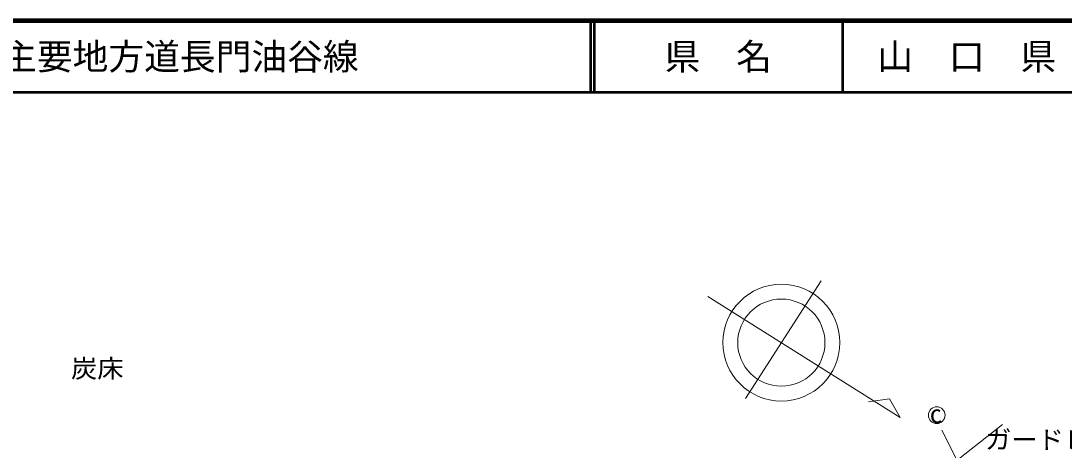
# Model space of a CAD drawing. Units: millimetres, scale not verified. Extents: x 40000 to 680000, y 20000 to 380000.
# Drawn here: x 218095 to 363994, y 319929 to 380000 of the extents above; entities that cross this region are included whole.
import ezdxf
from ezdxf.enums import TextEntityAlignment as Align

# ---------------------------------------------------------------- set-up
doc = ezdxf.new("R2010")
doc.units = ezdxf.units.MM
doc.header["$LTSCALE"] = 1000
for name, color, linetype, lineweight in [('M-TTL', 2, 'Continuous', 140), ('M-TTL-LINE', 7, 'Continuous', 50), ('M-TTL-TXT', 7, 'Continuous', 13), ('M-WORK', 1, 'Continuous', 13)]:
    doc.layers.add(name, color=color, linetype=linetype, lineweight=lineweight)
doc.styles.add('ＭＳ ゴシック', font='')
doc.styles.get('ＭＳ ゴシック').set_extended_font_data('MS Gothic')

msp = doc.modelspace()

# ---------------------------------------------------------------- linework, layer by layer
at = {"layer": 'M-TTL'}
msp.add_line((680000, 380000), (40000, 380000), dxfattribs=at)
at = {"layer": 'M-TTL-LINE'}
for p, q in [((297750, 380000), (297750, 370000)), ((298250, 380000), (298250, 370000)), ((333000, 380000), (333000, 370000)), ((40000, 370000), (680000, 370000))]:
    msp.add_line(p, q, dxfattribs=at)
at = {"layer": 'M-WORK'}
for p, q in [((319413, 327155), (330022, 343629)), ((346903, 322712), (359712, 297243)), ((347927, 317657), (355375, 323502))]:
    msp.add_line(p, q, dxfattribs=at)
msp.add_lwpolyline([(314187, 341435), (341062, 324512), (339557, 327129), (336631, 326696)], dxfattribs=at)
for centre, radius in [((324448, 334973), 8173), ((324448, 334973), 6098), ((346176, 324823), 1170)]:
    msp.add_circle(centre, radius, dxfattribs=at)

# ---------------------------------------------------------------- texts
at = {"layer": 'M-TTL-TXT', "style": 'ＭＳ ゴシック'}
msp.add_text('路 線 名      主要地方道長門油谷線', height=3666, dxfattribs=at).set_placement((180380, 375000), align=Align.MIDDLE_LEFT)
for s, p in [('県\u3000名', (315625, 375000)), ('山\u3000口\u3000県', (350375, 375000))]:
    msp.add_text(s, height=3666, dxfattribs=at).set_placement(p, align=Align.MIDDLE_CENTER)
at = {"layer": 'M-WORK', "style": 'ＭＳ ゴシック', "width": 1.05}
for s, p in [('炭床', (225103, 329304)), ('ガードレール', (352934, 319349))]:
    msp.add_text(s, height=2566, dxfattribs=at).set_placement(p, align=Align.BOTTOM_LEFT)
at = {"layer": 'M-WORK', "style": 'ＭＳ ゴシック'}
msp.add_text('c', height=2566, rotation=2.289, dxfattribs=at).set_placement((346044, 325000), align=Align.MIDDLE_CENTER)

doc.saveas('drawing.dxf')
